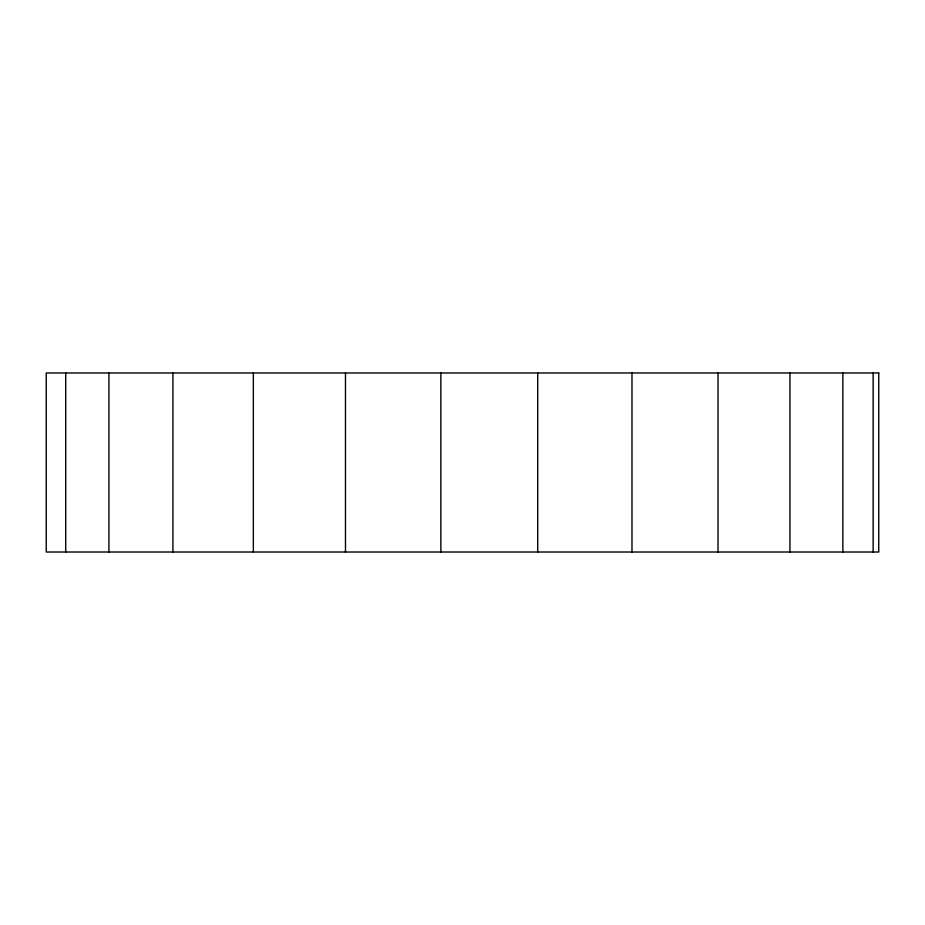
<?xml version="1.0" encoding="UTF-8"?>
<svg xmlns="http://www.w3.org/2000/svg" width="925" height="925" viewBox="0 0 925 925"><rect width="100%" height="100%" fill="white"/><g stroke="black" fill="none" stroke-linecap="round" stroke-linejoin="round"><path stroke-width="1.39" d="M873.142 372.983L873.142 552.017M842.86 372.983L842.86 552.017M789.95 372.983L789.95 552.017M718.02 372.983L718.02 552.017M631.983 372.983L631.983 552.017M537.702 372.983L537.702 552.017M440.855 372.983L440.855 552.017M345.476 372.983L345.476 552.017M253.346 372.983L253.346 552.017M172.917 372.983L172.917 552.017M108.919 372.983L108.919 552.017M65.71 372.983L65.71 552.017M878.75 372.983L46.25 372.983L46.25 552.017L878.75 552.017L878.75 372.983"/></g></svg>
